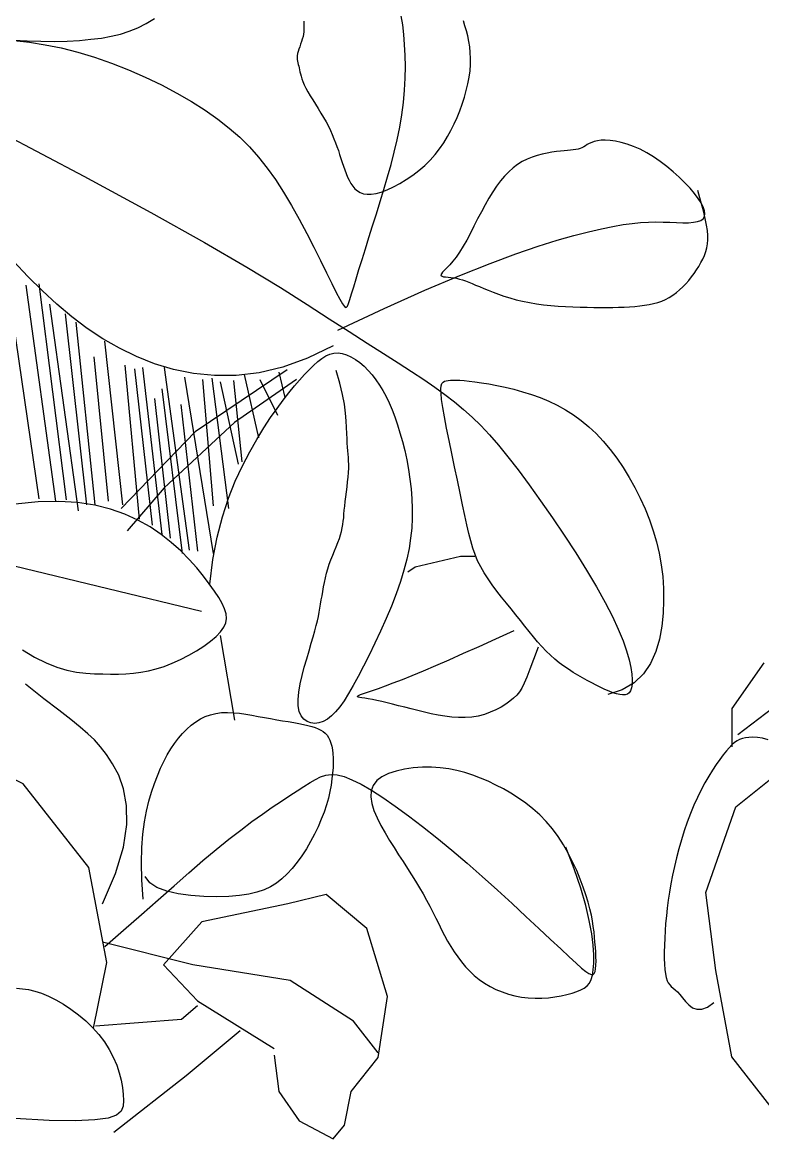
# Model space of a CAD drawing. Header units: metres. Extents: x 10 to 239, y 2 to 253.
# Drawn here: x 91.363 to 93.865, y 20.312 to 24.109 of the extents above; entities that cross this region are included whole.
import ezdxf

# ---------------------------------------------------------------- set-up
doc = ezdxf.new("R2010")
doc.units = ezdxf.units.M
doc.header["$MEASUREMENT"] = 0
doc.layers.add('1', color=7, linetype='Continuous')
doc.layers.add('cot200', color=9, linetype='Continuous')
doc.layers.add('bloques ARBOLES', color=7, linetype='Continuous', true_color=0xb8d897)

# ---------------------------------------------------------------- blocks, each defined once
blk = doc.blocks.new('A$C6F4E7DED')
for p, q in [((1850.4, 1850.4), (1896, 1784.9)), ((1827.5, 1793.4), (1887.4, 1747.8)), ((1896, 1784.9), (1896, 1730.7)), ((1843.9, 1740.6), (1852.2, 1742.7)), ((1852.2, 1742.7), (1859.5, 1743.8)), ((1859.5, 1743.8), (1865.9, 1744.2)), ((1865.9, 1744.2), (1871.5, 1744)), ((1871.5, 1744), (1876.4, 1743.5)), ((1876.4, 1743.5), (1880.8, 1742.5)), ((1880.8, 1742.5), (1884.8, 1741.1)), ((1884.8, 1741.1), (1888.5, 1739.1)), ((1888.5, 1739.1), (1892.1, 1736.5)), ((1892.1, 1736.5), (1895.7, 1733.3)), ((1895.7, 1733.3), (1899.5, 1729.3)), ((1899.5, 1729.3), (1903.6, 1724.6)), ((1903.6, 1724.6), (1908.1, 1719)), ((1908.1, 1719), (1912.9, 1712.6)), ((1912.9, 1712.6), (1918.1, 1705.4)), ((1890.3, 1645.2), (1819, 1702.2)), ((1918.1, 1705.4), (1923.4, 1697.4)), ((1923.4, 1697.4), (1928.8, 1688.7)), ((1928.8, 1688.7), (1934.3, 1679.3)), ((1934.3, 1679.3), (1939.7, 1669.3)), ((1939.7, 1669.3), (1945, 1658.5)), ((1945, 1658.5), (1950, 1647.2)), ((1950, 1647.2), (1954.8, 1635.4)), ((1933.1, 1522.7), (1890.3, 1645.2)), ((1954.8, 1635.4), (1959.4, 1623.1)), ((272.8, 1609), (274.1, 1617)), ((1959.4, 1623.1), (1963.7, 1610.6)), ((215.9, 1603.6), (217.2, 1608)), ((217.2, 1608), (218.5, 1612.4)), ((271.8, 1600.4), (272.8, 1609)), ((361.1, 1610.4), (361, 1608.6)), ((361, 1608.6), (361, 1606.7)), ((361, 1606.7), (361, 1604.7)), ((361.1, 1612.2), (361.1, 1610.4)), ((502, 1610.1), (494.6, 1614.6)), ((509.5, 1606.4), (502, 1610.1)), ((517.2, 1603.3), (509.5, 1606.4)), ((1963.7, 1610.6), (1967.7, 1597.9)), ((213.7, 1594.2), (214.7, 1599)), ((214.7, 1599), (215.9, 1603.6)), ((271.1, 1591.3), (271.8, 1600.4)), ((361, 1604.7), (361.1, 1602.7)), ((361.1, 1602.7), (361.3, 1600.6)), ((361.3, 1600.6), (361.8, 1598.5)), ((361.8, 1598.5), (362.5, 1596.2)), ((362.5, 1596.2), (363.2, 1594)), ((525.1, 1600.7), (517.2, 1603.3)), ((533.3, 1598.7), (525.1, 1600.7)), ((542.1, 1597.1), (533.3, 1598.7)), ((551.5, 1596), (542.1, 1597.1)), ((561.6, 1595.1), (551.5, 1596)), ((1967.7, 1597.9), (1971.4, 1585.1)), ((212.4, 1584.2), (212.9, 1589.3)), ((212.9, 1589.3), (213.7, 1594.2)), ((270.6, 1581.6), (271.1, 1591.3)), ((363.2, 1594), (364, 1591.7)), ((364, 1591.7), (364.8, 1589.4)), ((364.8, 1589.4), (365.6, 1587.3)), ((365.6, 1587.3), (366.2, 1585.2)), ((572.5, 1594.5), (561.6, 1595.1)), ((577.9, 1588.3), (563.1, 1584.6)), ((584.1, 1594.2), (572.5, 1594.5)), ((592.4, 1591.2), (577.9, 1588.3)), ((596.1, 1594.3), (584.1, 1594.2)), ((606.4, 1593.4), (592.4, 1591.2)), ((608.5, 1594.6), (596.1, 1594.3)), ((619.9, 1594.9), (606.4, 1593.4)), ((620.9, 1595.3), (608.5, 1594.6)), ((212.1, 1578.9), (212.4, 1584.2)), ((212.2, 1573.5), (212.1, 1578.9)), ((270.4, 1571.6), (270.6, 1581.6)), ((366.2, 1585.2), (366.7, 1583.2)), ((366.8, 1576.6), (366.5, 1575.1)), ((366.7, 1583.2), (367, 1581.4)), ((367, 1578.1), (366.8, 1576.6)), ((367, 1581.4), (367.1, 1579.7)), ((367.1, 1579.7), (367, 1578.1)), ((548.1, 1580), (532.9, 1574.7)), ((563.1, 1584.6), (548.1, 1580)), ((1971.4, 1585.1), (1974.7, 1572.3)), ((212.6, 1567.9), (212.2, 1573.5)), ((213.4, 1562.1), (212.6, 1567.9)), ((270.6, 1561.2), (270.4, 1571.6)), ((364.6, 1567), (364.2, 1565.1)), ((365, 1568.8), (364.6, 1567)), ((365.4, 1570.5), (365, 1568.8)), ((365.7, 1572.1), (365.4, 1570.5)), ((366.1, 1573.6), (365.7, 1572.1)), ((366.5, 1575.1), (366.1, 1573.6)), ((517.8, 1568.8), (502.9, 1562.3)), ((532.9, 1574.7), (517.8, 1568.8)), ((1974.7, 1572.3), (1977.8, 1559.8)), ((214.5, 1556.2), (213.4, 1562.1)), ((216, 1550.3), (214.5, 1556.2)), ((271.2, 1550.5), (270.6, 1561.2)), ((362, 1558.2), (360.8, 1555.4)), ((362.9, 1560.7), (362, 1558.2)), ((363.6, 1563), (362.9, 1560.7)), ((364.2, 1565.1), (363.6, 1563)), ((502.9, 1562.3), (488.4, 1555.3)), ((1977.8, 1559.8), (1980.4, 1547.4)), ((217.7, 1544.3), (216, 1550.3)), ((272.1, 1539.6), (271.2, 1550.5)), ((355.5, 1545.6), (353.2, 1541.9)), ((357.5, 1549.1), (355.5, 1545.6)), ((359.3, 1552.4), (357.5, 1549.1)), ((360.8, 1555.4), (359.3, 1552.4)), ((474.5, 1548), (461.4, 1540.4)), ((488.4, 1555.3), (474.5, 1548)), ((1980.4, 1547.4), (1982.8, 1535.3)), ((219.6, 1538.2), (217.7, 1544.3)), ((221.8, 1532.2), (219.6, 1538.2)), ((273.5, 1528.6), (272.1, 1539.6)), ((350.8, 1538.1), (348.3, 1534.2)), ((353.2, 1541.9), (350.8, 1538.1)), ((461.4, 1540.4), (449.2, 1532.7)), ((224.2, 1526.3), (221.8, 1532.2)), ((226.9, 1520.4), (224.2, 1526.3)), ((275.4, 1517.6), (273.5, 1528.6)), ((343.5, 1526.2), (341.2, 1522.3)), ((345.8, 1530.2), (343.5, 1526.2)), ((348.3, 1534.2), (345.8, 1530.2)), ((449.2, 1532.7), (438, 1524.8)), ((1982.8, 1535.3), (1984.8, 1523.5)), ((229.7, 1514.7), (226.9, 1520.4)), ((277.6, 1506.4), (275.4, 1517.6)), ((339.2, 1518.4), (337.4, 1514.7)), ((341.2, 1522.3), (339.2, 1518.4)), ((427.8, 1516.8), (418.4, 1508.6)), ((438, 1524.8), (427.8, 1516.8)), ((1918.8, 1411.6), (1933.1, 1522.7)), ((1984.8, 1523.5), (1986.5, 1512)), ((82.7, 1505), (87.4, 1505.7)), ((87.4, 1505.7), (91.7, 1506)), ((91.7, 1506), (95.5, 1505.9)), ((95.5, 1505.9), (98.8, 1505.5)), ((98.8, 1505.5), (101.6, 1504.8)), ((232.8, 1509.1), (229.7, 1514.7)), ((236.1, 1503.6), (232.8, 1509.1)), ((280.3, 1495.3), (277.6, 1506.4)), ((334.2, 1507.3), (332.8, 1503.7)), ((335.7, 1511), (334.2, 1507.3)), ((337.4, 1514.7), (335.7, 1511)), ((418.4, 1508.6), (409.8, 1499.9)), ((632.3, 1513), (557.9, 1473.9)), ((1986.5, 1512), (1988, 1500.6)), ((54.6, 1494.8), (60.6, 1497.9)), ((60.6, 1497.9), (66.5, 1500.4)), ((66.5, 1500.4), (72.2, 1502.5)), ((72.2, 1502.5), (77.6, 1504)), ((77.6, 1504), (82.7, 1505)), ((101.6, 1504.8), (103.9, 1504)), ((103.9, 1504), (106, 1503)), ((106, 1503), (107.8, 1502)), ((107.8, 1502), (109.4, 1501)), ((109.4, 1501), (111, 1500)), ((111, 1500), (112.6, 1499.2)), ((112.6, 1499.2), (114.3, 1498.5)), ((114.3, 1498.5), (116.1, 1498)), ((116.1, 1498), (118.1, 1497.6)), ((118.1, 1497.6), (120.3, 1497.3)), ((120.3, 1497.3), (122.7, 1497)), ((122.7, 1497), (125.4, 1496.8)), ((125.4, 1496.8), (128.4, 1496.5)), ((128.4, 1496.5), (131.7, 1496.2)), ((131.7, 1496.2), (135.4, 1495.7)), ((135.4, 1495.7), (139.4, 1495.2)), ((239.8, 1498.3), (236.1, 1503.6)), ((243.9, 1493.1), (239.8, 1498.3)), ((330.3, 1496.7), (329.2, 1493.1)), ((331.5, 1500.2), (330.3, 1496.7)), ((332.8, 1503.7), (331.5, 1500.2)), ((409.8, 1499.9), (401.7, 1490.8)), ((1988, 1500.6), (1989.3, 1489.6)), ((36.7, 1482.5), (42.6, 1487)), ((42.6, 1487), (48.6, 1491.1)), ((48.6, 1491.1), (54.6, 1494.8)), ((139.4, 1495.2), (143.7, 1494.4)), ((143.7, 1494.4), (148.1, 1493.5)), ((148.1, 1493.5), (152.6, 1492.3)), ((152.6, 1492.3), (157.1, 1490.8)), ((157.1, 1490.8), (161.6, 1489)), ((161.6, 1489), (165.9, 1486.8)), ((165.9, 1486.8), (170.1, 1484.2)), ((248.3, 1488.2), (243.9, 1493.1)), ((253.1, 1483.4), (248.3, 1488.2)), ((283.2, 1484.2), (280.3, 1495.3)), ((326.9, 1486.1), (325.8, 1482.7)), ((328, 1489.6), (326.9, 1486.1)), ((329.2, 1493.1), (328, 1489.6)), ((401.7, 1490.8), (394, 1481.1)), ((1989.3, 1489.6), (1990.3, 1478.7)), ((25.6, 1472.8), (31, 1477.7)), ((31, 1477.7), (36.7, 1482.5)), ((170.1, 1484.2), (174.1, 1481.2)), ((174.1, 1481.2), (178, 1477.8)), ((178, 1477.8), (181.7, 1473.9)), ((258.3, 1478.9), (253.1, 1483.4)), ((263.8, 1474.7), (258.3, 1478.9)), ((286.3, 1473.1), (283.2, 1484.2)), ((323.4, 1476.1), (322.1, 1473)), ((324.6, 1479.4), (323.4, 1476.1)), ((325.8, 1482.7), (324.6, 1479.4)), ((394, 1481.1), (386.6, 1470.8)), ((1990.3, 1478.7), (1991.1, 1468.1)), ((16, 1463), (20.6, 1467.8)), ((20.6, 1467.8), (25.6, 1472.8)), ((181.7, 1473.9), (185.3, 1469.7)), ((185.3, 1469.7), (188.9, 1465)), ((269.6, 1470.7), (263.8, 1474.7)), ((275.4, 1467.2), (269.6, 1470.7)), ((281.1, 1464.2), (275.4, 1467.2)), ((289.5, 1462), (286.3, 1473.1)), ((319.1, 1467.4), (317.4, 1464.8)), ((320.7, 1470.1), (319.1, 1467.4)), ((322.1, 1473), (320.7, 1470.1)), ((386.6, 1470.8), (379.4, 1459.6)), ((557.9, 1473.9), (497.8, 1441.4)), ((1991.1, 1468.1), (1991.7, 1457.7)), ((6.3, 1451.3), (9.1, 1461)), ((8.8, 1453.9), (12.1, 1458.3)), ((12.1, 1458.3), (16, 1463)), ((188.9, 1465), (192.3, 1459.8)), ((192.3, 1459.8), (195.8, 1454.3)), ((286.6, 1461.6), (281.1, 1464.2)), ((291.9, 1459.6), (286.6, 1461.6)), ((292.9, 1451.1), (289.5, 1462)), ((296.6, 1458.3), (291.9, 1459.6)), ((300.9, 1457.6), (296.6, 1458.3)), ((304.6, 1457.6), (300.9, 1457.6)), ((307.9, 1458.1), (304.6, 1457.6)), ((310.8, 1459.2), (307.9, 1458.1)), ((313.3, 1460.7), (310.8, 1459.2)), ((315.5, 1462.6), (313.3, 1460.7)), ((317.4, 1464.8), (315.5, 1462.6)), ((379.4, 1459.6), (372.3, 1447.7)), ((1991.7, 1457.7), (1992.1, 1447.7)), ((3.1, 1443), (4.2, 1446.3)), ((4.1, 1443), (6.3, 1451.3)), ((4.2, 1446.3), (6.1, 1449.9)), ((6.1, 1449.9), (8.8, 1453.9)), ((195.8, 1454.3), (199.1, 1448.3)), ((199.1, 1448.3), (202.5, 1442)), ((296.3, 1440.2), (292.9, 1451.1)), ((372.3, 1447.7), (365.3, 1435.3)), ((1992.1, 1447.7), (1992.3, 1438.1)), ((1.2, 1430.2), (2.4, 1436.1)), ((2.4, 1436.1), (4.1, 1443)), ((2.7, 1440.1), (3.1, 1443)), ((3.1, 1437.7), (2.7, 1440.1)), ((4.3, 1435.7), (3.1, 1437.7)), ((6.4, 1434.2), (4.3, 1435.7)), ((202.5, 1442), (205.8, 1435.6)), ((205.8, 1435.6), (209.1, 1429.2)), ((299.7, 1429.5), (296.3, 1440.2)), ((365.3, 1435.3), (358.6, 1422.7)), ((497.8, 1441.4), (449.8, 1414.5)), ((1992.3, 1438.1), (1992.3, 1429.1)), ((0, 1420.9), (0.4, 1425.2)), ((0.4, 1425.2), (1.2, 1430.2)), ((9.3, 1433.2), (6.4, 1434.2)), ((13, 1432.6), (9.3, 1433.2)), ((17.5, 1432.3), (13, 1432.6)), ((22.5, 1432.3), (17.5, 1432.3)), ((28, 1432.4), (22.5, 1432.3)), ((33.9, 1432.6), (28, 1432.4)), ((40.1, 1432.8), (33.9, 1432.6)), ((46.6, 1432.9), (40.1, 1432.8)), ((53.2, 1432.8), (46.6, 1432.9)), ((60.2, 1432.4), (53.2, 1432.8)), ((67.7, 1431.7), (60.2, 1432.4)), ((75.9, 1430.6), (67.7, 1431.7)), ((85, 1429), (75.9, 1430.6)), ((95.2, 1426.9), (85, 1429)), ((106.8, 1424.2), (95.2, 1426.9)), ((209.1, 1429.2), (212.3, 1422.9)), ((303, 1419), (299.7, 1429.5)), ((1992.3, 1429.1), (1992.1, 1420.9)), ((0, 1417), (0, 1420.9)), ((0.3, 1413.4), (0, 1417)), ((119.8, 1420.8), (106.8, 1424.2)), ((134.7, 1416.6), (119.8, 1420.8)), ((151.7, 1411.3), (134.7, 1416.6)), ((212.3, 1422.9), (215.6, 1416.8)), ((215.6, 1416.8), (218.7, 1411.2)), ((306.1, 1409), (303, 1419)), ((358.6, 1422.7), (352.2, 1410.3)), ((1992.1, 1420.9), (1991.5, 1413.4)), ((1, 1409.9), (0.3, 1413.4)), ((1.9, 1406.5), (1, 1409.9)), ((3.2, 1403.1), (1.9, 1406.5)), ((171.6, 1404.5), (151.7, 1411.3)), ((218.7, 1411.2), (221.9, 1406.1)), ((221.9, 1406.1), (225, 1401.6)), ((309.1, 1399.4), (306.1, 1409)), ((352.2, 1410.3), (346.2, 1398.4)), ((449.8, 1414.5), (412, 1392.5)), ((1896, 1289), (1918.8, 1411.6)), ((1990.7, 1407), (1989.6, 1401.6)), ((1991.5, 1413.4), (1990.7, 1407)), ((4.6, 1399.8), (3.2, 1403.1)), ((6.3, 1396.6), (4.6, 1399.8)), ((8.2, 1393.3), (6.3, 1396.6)), ((194.7, 1395.9), (171.6, 1404.5)), ((221.7, 1385.2), (194.7, 1395.9)), ((225, 1401.6), (228, 1397.8)), ((228, 1397.8), (230.8, 1394.6)), ((311.9, 1390.5), (309.1, 1399.4)), ((346.2, 1398.4), (340.8, 1387.5)), ((628.9, 1398.9), (597.9, 1185.8)), ((607.7, 1384.3), (620.5, 1397.8)), ((1988.2, 1397.3), (1986.5, 1394)), ((1989.6, 1401.6), (1988.2, 1397.3)), ((10.2, 1390.1), (8.2, 1393.3)), ((12.4, 1387), (10.2, 1390.1)), ((14.7, 1383.9), (12.4, 1387)), ((253, 1371.9), (221.7, 1385.2)), ((230.8, 1394.6), (233.3, 1392)), ((233.3, 1392), (235.4, 1389.8)), ((235.4, 1389.8), (237.1, 1388)), ((237.1, 1388), (238.2, 1386.7)), ((238.2, 1386.7), (238.7, 1385.6)), ((238.7, 1385.6), (238.4, 1384.9)), ((314.4, 1382.3), (311.9, 1390.5)), ((340.8, 1387.5), (336.1, 1377.9)), ((412, 1392.5), (382.1, 1374.4)), ((1979.6, 1386.7), (1976.6, 1384.2)), ((1982.2, 1388.9), (1979.6, 1386.7)), ((1984.5, 1391.3), (1982.2, 1388.9)), ((1986.5, 1394), (1984.5, 1391.3)), ((17.2, 1380.8), (14.7, 1383.9)), ((19.8, 1377.8), (17.2, 1380.8)), ((22.5, 1375), (19.8, 1377.8)), ((25.3, 1372.3), (22.5, 1375)), ((204.2, 1375.2), (200.4, 1373.6)), ((207.6, 1376.6), (204.2, 1375.2)), ((210.8, 1378), (207.6, 1376.6)), ((213.8, 1379.2), (210.8, 1378)), ((216.6, 1380.3), (213.8, 1379.2)), ((219.3, 1381.3), (216.6, 1380.3)), ((222, 1382), (219.3, 1381.3)), ((224.6, 1382.6), (222, 1382)), ((227.2, 1383), (224.6, 1382.6)), ((229.8, 1383.3), (227.2, 1383)), ((232.2, 1383.5), (229.8, 1383.3)), ((234.4, 1383.8), (232.2, 1383.5)), ((236.2, 1384), (234.4, 1383.8)), ((237.6, 1384.4), (236.2, 1384)), ((238.4, 1384.9), (237.6, 1384.4)), ((316.6, 1375.1), (314.4, 1382.3)), ((318.4, 1368.9), (316.6, 1375.1)), ((336.1, 1377.9), (332.2, 1369.9)), ((597.9, 1377.6), (573.4, 1184.7)), ((609.7, 1376.5), (583, 1183.6)), ((594.8, 1371.5), (607.7, 1384.3)), ((1969.9, 1377.4), (1966.1, 1372.7)), ((1973.4, 1381.2), (1969.9, 1377.4)), ((1976.6, 1384.2), (1973.4, 1381.2)), ((28.2, 1369.8), (25.3, 1372.3)), ((31.3, 1367.6), (28.2, 1369.8)), ((34.5, 1365.5), (31.3, 1367.6)), ((37.9, 1363.8), (34.5, 1365.5)), ((177, 1365.1), (171.4, 1363.5)), ((182.3, 1366.7), (177, 1365.1)), ((187.3, 1368.4), (182.3, 1366.7)), ((192, 1370.2), (187.3, 1368.4)), ((196.4, 1371.9), (192, 1370.2)), ((200.4, 1373.6), (196.4, 1371.9)), ((289.2, 1355.8), (253, 1371.9)), ((319.9, 1363.8), (318.4, 1368.9)), ((332.2, 1369.9), (329.1, 1363.9)), ((382.1, 1374.4), (358.3, 1359.3)), ((581.8, 1359.4), (594.8, 1371.5)), ((1930.7, 1359.4), (1921.7, 1366)), ((1961.9, 1367.6), (1957.1, 1362.7)), ((1966.1, 1372.7), (1961.9, 1367.6)), ((41.3, 1362.3), (37.9, 1363.8)), ((44.9, 1361.1), (41.3, 1362.3)), ((48.7, 1360), (44.9, 1361.1)), ((52.6, 1359.2), (48.7, 1360)), ((56.7, 1358.5), (52.6, 1359.2)), ((60.9, 1357.9), (56.7, 1358.5)), ((65.4, 1357.5), (60.9, 1357.9)), ((70, 1357.2), (65.4, 1357.5)), ((74.8, 1356.9), (70, 1357.2)), ((79.8, 1356.8), (74.8, 1356.9)), ((85, 1356.7), (79.8, 1356.8)), ((90.4, 1356.6), (85, 1356.7)), ((96.1, 1356.7), (90.4, 1356.6)), ((101.9, 1356.7), (96.1, 1356.7)), ((107.9, 1356.8), (101.9, 1356.7)), ((114.2, 1357), (107.9, 1356.8)), ((120.6, 1357.2), (114.2, 1357)), ((127.2, 1357.5), (120.6, 1357.2)), ((133.7, 1357.8), (127.2, 1357.5)), ((140.3, 1358.3), (133.7, 1357.8)), ((146.9, 1359), (140.3, 1358.3)), ((153.3, 1359.8), (146.9, 1359)), ((159.6, 1360.9), (153.3, 1359.8)), ((165.6, 1362.1), (159.6, 1360.9)), ((171.4, 1363.5), (165.6, 1362.1)), ((330.8, 1336.4), (289.2, 1355.8)), ((321.1, 1360.1), (319.9, 1363.8)), ((322.2, 1357.6), (321.1, 1360.1)), ((323.4, 1356.7), (322.2, 1357.6)), ((324.9, 1357.4), (323.4, 1356.7)), ((326.7, 1359.7), (324.9, 1357.4)), ((329.1, 1363.9), (326.7, 1359.7)), ((358.3, 1359.3), (338.4, 1346.5)), ((588.3, 1359.5), (562.8, 1175.1)), ((568.5, 1348.2), (581.8, 1359.4)), ((1938.7, 1356.5), (1930.7, 1359.4)), ((1945.6, 1356.6), (1938.7, 1356.5)), ((1951.8, 1358.8), (1945.6, 1356.6)), ((1957.1, 1362.7), (1951.8, 1358.8)), ((338.4, 1346.5), (320.6, 1335)), ((554.8, 1337.9), (568.5, 1348.2)), ((574.5, 1350.9), (555.3, 1180.4)), ((320.6, 1335), (304.5, 1324.8)), ((540.7, 1328.5), (554.8, 1337.9)), ((564.9, 1343.5), (547.8, 1180.4)), ((539.3, 1326.4), (523.3, 1180.4)), ((526, 1320.1), (540.7, 1328.5)), ((290, 1315.5), (276.8, 1307.1)), ((304.5, 1324.8), (290, 1315.5)), ((326.8, 1315.5), (323, 1314.4)), ((330.6, 1316), (326.8, 1315.5)), ((334.3, 1315.8), (330.6, 1316)), ((337.9, 1314.9), (334.3, 1315.8)), ((334.9, 1322.3), (357.8, 1311.2)), ((341.5, 1313.3), (337.9, 1314.9)), ((510.7, 1312.7), (526, 1320.1)), ((276.8, 1307.1), (264.9, 1299.4)), ((311.2, 1307.4), (307.3, 1304.1)), ((315.1, 1310.2), (311.2, 1307.4)), ((319, 1312.6), (315.1, 1310.2)), ((323, 1314.4), (319, 1312.6)), ((345, 1311.1), (341.5, 1313.3)), ((348.7, 1308.3), (345, 1311.1)), ((352.4, 1304.9), (348.7, 1308.3)), ((356.4, 1301), (352.4, 1304.9)), ((357.8, 1311.2), (379.9, 1303.3)), ((477.6, 1301.3), (494.6, 1306.4)), ((494.6, 1306.4), (510.7, 1312.7)), ((521.2, 1305.1), (508.4, 1167.7)), ((548.9, 1312.6), (536.1, 1183.6)), ((264.9, 1299.4), (254, 1292.2)), ((300.1, 1296.3), (296.7, 1292)), ((303.6, 1300.3), (300.1, 1296.3)), ((307.3, 1304.1), (303.6, 1300.3)), ((328.9, 1289.1), (332.1, 1300.4)), ((360.5, 1296.7), (356.4, 1301)), ((364.9, 1291.8), (360.5, 1296.7)), ((376.1, 1300.9), (458.2, 1245.4)), ((383.6, 1298.7), (378.2, 1276.3)), ((379.9, 1303.3), (401.2, 1298.3)), ((401.2, 1298.3), (421.6, 1295.9)), ((414.5, 1296.6), (401.7, 1240.1)), ((421.6, 1295.9), (441.1, 1295.8)), ((441.1, 1295.8), (459.8, 1297.7)), ((459.8, 1297.7), (477.6, 1301.3)), ((486, 1303), (463.6, 1139.9)), ((505.2, 1303), (488.1, 1153.8)), ((512.6, 1301.9), (496.6, 1162.3)), ((181.3, 1285.4), (173.5, 1283.6)), ((188.7, 1287), (181.3, 1285.4)), ((195.7, 1288.3), (188.7, 1287)), ((202.3, 1289.3), (195.7, 1288.3)), ((208.2, 1290.2), (202.3, 1289.3)), ((213.3, 1290.9), (208.2, 1290.2)), ((217.8, 1291.3), (213.3, 1290.9)), ((221.7, 1291.7), (217.8, 1291.3)), ((225, 1291.8), (221.7, 1291.7)), ((227.8, 1291.8), (225, 1291.8)), ((230.2, 1291.7), (227.8, 1291.8)), ((232.2, 1291.5), (230.2, 1291.7)), ((234, 1291.2), (232.2, 1291.5)), ((235.5, 1290.7), (234, 1291.2)), ((244.1, 1285.4), (235, 1278.8)), ((236.7, 1290), (235.5, 1290.7)), ((237.7, 1288.7), (236.7, 1290)), ((238.4, 1286.7), (237.7, 1288.7)), ((238.7, 1283.8), (238.4, 1286.7)), ((254, 1292.2), (244.1, 1285.4)), ((293.5, 1287.3), (290.5, 1282.3)), ((296.7, 1292), (293.5, 1287.3)), ((326.6, 1279), (328.9, 1289.1)), ((369.6, 1286.5), (364.9, 1291.8)), ((367.6, 1292.3), (423, 1254)), ((374.5, 1280.5), (369.6, 1286.5)), ((400.6, 1292.3), (384.6, 1260.4)), ((424.1, 1291.3), (416.6, 1218.8)), ((435.8, 1290.2), (419.8, 1216.7)), ((443.3, 1293.4), (428.4, 1177.2)), ((467.8, 1294.5), (442.2, 1136.8)), ((451.8, 1292.3), (442.2, 1179.4)), ((1816.1, 1186.4), (1896, 1289)), ((149.8, 1276.1), (142.1, 1272.9)), ((157.7, 1279), (149.8, 1276.1)), ((165.6, 1281.4), (157.7, 1279)), ((173.5, 1283.6), (165.6, 1281.4)), ((235, 1278.8), (226.5, 1272.3)), ((238, 1274.4), (238.5, 1279.8)), ((238.5, 1279.8), (238.7, 1283.8)), ((287.6, 1277), (284.9, 1271.4)), ((290.5, 1282.3), (287.6, 1277)), ((324.9, 1270.1), (326.6, 1279)), ((379.7, 1273.8), (374.5, 1280.5)), ((488.1, 1283.8), (470, 1136.8)), ((494.5, 1275.3), (480.6, 1150.6)), ((127.3, 1265.2), (120.2, 1260.7)), ((134.6, 1269.3), (127.3, 1265.2)), ((142.1, 1272.9), (134.6, 1269.3)), ((218.4, 1265.6), (210.6, 1258.6)), ((226.5, 1272.3), (218.4, 1265.6)), ((235.5, 1258.8), (237, 1267.4)), ((237, 1267.4), (238, 1274.4)), ((282.3, 1265.3), (279.9, 1258.8)), ((284.9, 1271.4), (282.3, 1265.3)), ((323.9, 1262.2), (324.9, 1270.1)), ((385.1, 1266.4), (379.7, 1273.8)), ((390.9, 1258.2), (385.1, 1266.4)), ((471, 1270), (456.1, 1138.9)), ((113.2, 1255.7), (106.5, 1250.1)), ((120.2, 1260.7), (113.2, 1255.7)), ((210.6, 1258.6), (202.9, 1251.1)), ((233.6, 1248.8), (235.5, 1258.8)), ((279.9, 1258.8), (277.5, 1251.9)), ((322.9, 1249.3), (323.2, 1255.3)), ((323.2, 1255.3), (323.9, 1262.2)), ((396.8, 1249), (390.9, 1258.2)), ((106.5, 1250.1), (99.9, 1244)), ((202.9, 1251.1), (195.2, 1242.8)), ((231.4, 1237.8), (233.6, 1248.8)), ((275.2, 1244.6), (273, 1236.8)), ((277.5, 1251.9), (275.2, 1244.6)), ((322.7, 1244), (322.9, 1249.3)), ((403.1, 1238.8), (396.8, 1249)), ((423, 1254), (486, 1195.4)), ((458.2, 1245.4), (524.4, 1177.2)), ((93.5, 1237.3), (87.3, 1229.9)), ((99.9, 1244), (93.5, 1237.3)), ((195.2, 1242.8), (187.1, 1233.5)), ((229, 1226.1), (231.4, 1237.8)), ((273, 1236.8), (271, 1228.8)), ((322.1, 1231.8), (322.3, 1235.4)), ((322.3, 1235.4), (322.5, 1239.4)), ((322.5, 1239.4), (322.7, 1244)), ((409.5, 1227.6), (403.1, 1238.8)), ((87.3, 1229.9), (81.4, 1222.1)), ((187.1, 1233.5), (178.7, 1223.2)), ((226.5, 1214.2), (229, 1226.1)), ((271, 1228.8), (269.2, 1220.5)), ((321.2, 1222.5), (321.5, 1225.5)), ((321.5, 1225.5), (321.8, 1228.5)), ((321.8, 1228.5), (322.1, 1231.8)), ((416.1, 1215.2), (409.5, 1227.6)), ((81.4, 1222.1), (75.7, 1213.7)), ((178.7, 1223.2), (169.6, 1211.5)), ((269.2, 1220.5), (267.6, 1212)), ((321, 1216.4), (321.1, 1219.6)), ((321, 1213), (321, 1216.4)), ((321.1, 1219.6), (321.2, 1222.5)), ((422.4, 1201.5), (416.1, 1215.2)), ((70.3, 1204.9), (65.2, 1195.7)), ((75.7, 1213.7), (70.3, 1204.9)), ((169.6, 1211.5), (159.8, 1198.3)), ((223.9, 1202.3), (226.5, 1214.2)), ((267.6, 1212), (266.3, 1203.3)), ((321.2, 1209.2), (321, 1213)), ((321.6, 1205.1), (321.2, 1209.2)), ((322, 1200.8), (321.6, 1205.1)), ((65.2, 1195.7), (60.5, 1186.3)), ((159.8, 1198.3), (149.5, 1184)), ((221.5, 1190.9), (223.9, 1202.3)), ((265.2, 1194.6), (264.5, 1185.8)), ((266.3, 1203.3), (265.2, 1194.6)), ((322.5, 1196.4), (322, 1200.8)), ((323.1, 1191.9), (322.5, 1196.4)), ((428.5, 1186.3), (422.4, 1201.5)), ((486, 1195.4), (519, 1157)), ((60.5, 1186.3), (56.2, 1176.7)), ((219.2, 1180.3), (221.5, 1190.9)), ((264.5, 1185.8), (264.2, 1177.1)), ((323.6, 1187.5), (323.1, 1191.9)), ((324.1, 1183.3), (323.6, 1187.5)), ((433.9, 1169.7), (428.5, 1186.3)), ((56.2, 1176.7), (52.3, 1166.9)), ((149.5, 1184), (139, 1168.9)), ((217.2, 1170.9), (219.2, 1180.3)), ((264.2, 1177.1), (264.2, 1168.4)), ((324.6, 1179.3), (324.1, 1183.3)), ((325, 1175.6), (324.6, 1179.3)), ((325.3, 1172.1), (325, 1175.6)), ((521.1, 1172.1), (533.9, 1176.6)), ((533.9, 1176.6), (547.9, 1180.1)), ((547.9, 1180.1), (563.3, 1182.4)), ((563.3, 1182.4), (580.2, 1183.4)), ((580.2, 1183.4), (598.7, 1183)), ((598.7, 1183), (619, 1181)), ((52.3, 1166.9), (48.9, 1157.1)), ((139, 1168.9), (128.5, 1153.3)), ((215.4, 1162.4), (217.2, 1170.9)), ((264.2, 1168.4), (264.7, 1159.6)), ((325.5, 1168.9), (325.3, 1172.1)), ((325.9, 1165.8), (325.5, 1168.9)), ((326.3, 1162.8), (325.9, 1165.8)), ((438.7, 1151.5), (433.9, 1169.7)), ((498.6, 1160.6), (509.4, 1166.7)), ((509.4, 1166.7), (521.1, 1172.1)), ((48.9, 1157.1), (46, 1147.2)), ((211.9, 1148.1), (213.7, 1154.9)), ((213.7, 1154.9), (215.4, 1162.4)), ((264.7, 1159.6), (265.7, 1150.6)), ((326.8, 1159.8), (326.3, 1162.8)), ((327.4, 1156.7), (326.8, 1159.8)), ((328.3, 1153.5), (327.4, 1156.7)), ((488.7, 1153.9), (498.6, 1160.6)), ((46, 1147.2), (43.6, 1137.1)), ((128.5, 1153.3), (118.2, 1137.5)), ((210.1, 1141.8), (211.9, 1148.1)), ((265.7, 1150.6), (267.1, 1141.4)), ((329.4, 1150.2), (328.3, 1153.5)), ((330.8, 1146.6), (329.4, 1150.2)), ((332.2, 1143), (330.8, 1146.6)), ((442.5, 1131.5), (438.7, 1151.5)), ((471.2, 1139.2), (479.6, 1146.7)), ((479.6, 1146.7), (488.7, 1153.9)), ((43.6, 1137.1), (41.7, 1126.9)), ((118.2, 1137.5), (108.5, 1122.1)), ((205.8, 1130.5), (208.1, 1136)), ((208.1, 1136), (210.1, 1141.8)), ((208.3, 1134.2), (221.1, 1134.2)), ((221.1, 1134.2), (261.7, 1124.6)), ((267.1, 1141.4), (269.1, 1131.9)), ((333.7, 1139.2), (332.2, 1143)), ((335.3, 1135.3), (333.7, 1139.2)), ((336.9, 1131.4), (335.3, 1135.3)), ((463.7, 1131.6), (471.2, 1139.2)), ((41.7, 1126.9), (40.4, 1116.5)), ((200, 1119.7), (203.1, 1125.1)), ((203.1, 1125.1), (205.8, 1130.5)), ((261.7, 1124.6), (268.1, 1120.3)), ((269.1, 1131.9), (271.7, 1122.1)), ((338.4, 1127.4), (336.9, 1131.4)), ((339.7, 1123.3), (338.4, 1127.4)), ((445.1, 1109.6), (442.5, 1131.5)), ((452.6, 1085.1), (620, 1125.6)), ((456.9, 1124), (463.7, 1131.6)), ((40.4, 1116.5), (39.7, 1105.8)), ((108.5, 1122.1), (99.6, 1107.2)), ((192.7, 1108.8), (196.5, 1114.2)), ((196.5, 1114.2), (200, 1119.7)), ((271.7, 1122.1), (274.8, 1111.8)), ((340.9, 1119.3), (339.7, 1123.3)), ((341.9, 1115.2), (340.9, 1119.3)), ((342.8, 1111.1), (341.9, 1115.2)), ((445.6, 1109.7), (450.9, 1116.7)), ((450.9, 1116.7), (456.9, 1124)), ((39.7, 1105.8), (39.6, 1094.8)), ((99.6, 1107.2), (91.8, 1093.3)), ((188.6, 1103.4), (192.7, 1108.8)), ((274.8, 1111.8), (278.6, 1101)), ((343.6, 1107.1), (342.8, 1111.1)), ((344.3, 1103.1), (343.6, 1107.1)), ((441, 1103.3), (445.6, 1109.7)), ((39.6, 1094.8), (40.1, 1083.6)), ((180.1, 1092.7), (184.4, 1098)), ((184.4, 1098), (188.6, 1103.4)), ((278.6, 1101), (282.9, 1090)), ((344.9, 1099.2), (344.3, 1103.1)), ((345.5, 1095.4), (344.9, 1099.2)), ((346.1, 1091.7), (345.5, 1095.4)), ((434.1, 1092.2), (437.2, 1097.5)), ((437.2, 1097.5), (441, 1103.3)), ((91.8, 1093.3), (85.3, 1080.6)), ((171.6, 1082.2), (175.8, 1087.4)), ((175.8, 1087.4), (180.1, 1092.7)), ((282.9, 1090), (287.5, 1078.8)), ((346.7, 1088.1), (346.1, 1091.7)), ((347.4, 1084.5), (346.7, 1088.1)), ((348.1, 1080.7), (347.4, 1084.5)), ((430.6, 1083.1), (431.9, 1087.5)), ((431.9, 1087.5), (434.1, 1092.2)), ((40.1, 1083.6), (41.2, 1072)), ((85.3, 1080.6), (80.1, 1069.2)), ((163.6, 1072.1), (167.5, 1077.1)), ((167.5, 1077.1), (171.6, 1082.2)), ((287.5, 1078.8), (292.5, 1067.6)), ((349, 1076.8), (348.1, 1080.7)), ((350, 1072.6), (349, 1076.8)), ((430.2, 1079), (430.6, 1083.1)), ((430.9, 1075), (430.2, 1079)), ((432.6, 1071.1), (430.9, 1075)), ((41.2, 1072), (43.3, 1060.5)), ((80.1, 1069.2), (75.9, 1059)), ((156, 1062.6), (159.7, 1067.3)), ((159.7, 1067.3), (163.6, 1072.1)), ((189.4, 1060.8), (173.1, 1068.1)), ((292.5, 1067.6), (297.6, 1056.7)), ((351.3, 1067.9), (350, 1072.6)), ((352.7, 1062.6), (351.3, 1067.9)), ((435.5, 1067), (432.6, 1071.1)), ((439.5, 1062.8), (435.5, 1067)), ((43.3, 1060.5), (46.6, 1049.3)), ((75.9, 1059), (72.7, 1050)), ((144.6, 1049.8), (148.4, 1053.9)), ((148.4, 1053.9), (152.2, 1058.1)), ((152.2, 1058.1), (156, 1062.6)), ((204.5, 1054), (189.4, 1060.8)), ((218.5, 1047.8), (204.5, 1054)), ((297.6, 1056.7), (302.7, 1046.2)), ((354.5, 1056.7), (352.7, 1062.6)), ((356.4, 1050.1), (354.5, 1056.7)), ((422.7, 988.2), (435.5, 1063.8)), ((444.6, 1058.5), (439.5, 1062.8)), ((450.5, 1054.2), (444.6, 1058.5)), ((457, 1050), (450.5, 1054.2)), ((46.6, 1049.3), (51.3, 1038.8)), ((72.7, 1050), (70.5, 1042.1)), ((136.8, 1042.5), (140.8, 1046.1)), ((140.8, 1046.1), (144.6, 1049.8)), ((151.8, 1053.2), (155.8, 1042.3)), ((231.4, 1042.1), (218.5, 1047.8)), ((302.7, 1046.2), (307.7, 1036.4)), ((358.6, 1043), (356.4, 1050.1)), ((464, 1046), (457, 1050)), ((471.3, 1042.2), (464, 1046)), ((601.7, 1044.3), (591.5, 1039.2)), ((612.6, 1051), (601.7, 1044.3)), ((51.3, 1038.8), (57.6, 1029.4)), ((68.9, 1035.2), (68.1, 1029.3)), ((70.5, 1042.1), (68.9, 1035.2)), ((124.6, 1033.5), (128.7, 1036.3)), ((128.7, 1036.3), (132.8, 1039.3)), ((132.8, 1039.3), (136.8, 1042.5)), ((155.8, 1042.3), (159.1, 1033.6)), ((243.3, 1036.9), (231.4, 1042.1)), ((254.2, 1032.2), (243.3, 1036.9)), ((307.7, 1036.4), (312.5, 1027.2)), ((360.7, 1035.5), (358.6, 1043)), ((362.7, 1027.9), (360.7, 1035.5)), ((478.7, 1038.9), (471.3, 1042.2)), ((486, 1036.1), (478.7, 1038.9)), ((493.1, 1033.9), (486, 1036.1)), ((499.9, 1032.2), (493.1, 1033.9)), ((581.9, 1035.4), (572.8, 1032.7)), ((591.5, 1039.2), (581.9, 1035.4)), ((57.6, 1029.4), (66, 1021.3)), ((68.1, 1029.3), (67.7, 1024.3)), ((67.7, 1024.3), (67.8, 1020.2)), ((107.9, 1023.6), (112.1, 1025.9)), ((112.1, 1025.9), (116.3, 1028.3)), ((116.3, 1028.3), (120.5, 1030.8)), ((120.5, 1030.8), (124.6, 1033.5)), ((159.1, 1033.6), (161.8, 1026.6)), ((161.8, 1026.6), (164.2, 1021.1)), ((264.2, 1028.1), (254.2, 1032.2)), ((273.1, 1024.5), (264.2, 1028.1)), ((281.2, 1021.4), (273.1, 1024.5)), ((312.5, 1027.2), (317, 1019.1)), ((364.4, 1020.4), (362.7, 1027.9)), ((506.7, 1030.9), (499.9, 1032.2)), ((513.4, 1030.1), (506.7, 1030.9)), ((520.1, 1029.6), (513.4, 1030.1)), ((526.9, 1029.3), (520.1, 1029.6)), ((533.8, 1029.3), (526.9, 1029.3)), ((540.9, 1029.4), (533.8, 1029.3)), ((548.3, 1029.6), (540.9, 1029.4)), ((556.1, 1030.1), (548.3, 1029.6)), ((564.2, 1031), (556.1, 1030.1)), ((572.8, 1032.7), (564.2, 1031)), ((66, 1021.3), (76.5, 1015.1)), ((67.8, 1020.2), (68.3, 1016.9)), ((68.3, 1016.9), (69.1, 1014.4)), ((69.1, 1014.4), (70.4, 1012.6)), ((76.5, 1015.1), (89.5, 1010.9)), ((84.9, 1012.6), (88.3, 1013.9)), ((88.3, 1013.9), (92, 1015.5)), ((92, 1015.5), (95.8, 1017.3)), ((95.8, 1017.3), (99.8, 1019.3)), ((99.8, 1019.3), (103.8, 1021.4)), ((103.8, 1021.4), (107.9, 1023.6)), ((164.2, 1021.1), (166.3, 1016.8)), ((166.3, 1016.8), (168.5, 1013.3)), ((288.3, 1018.7), (281.2, 1021.4)), ((294.5, 1016.5), (288.3, 1018.7)), ((299.8, 1014.6), (294.5, 1016.5)), ((304.2, 1013.1), (299.8, 1014.6)), ((317, 1019.1), (321.2, 1011.8)), ((365.7, 1013.2), (364.4, 1020.4)), ((593.4, 1007.2), (609.9, 1020.1)), ((70.4, 1012.6), (71.9, 1011.4)), ((71.9, 1011.4), (73.9, 1010.7)), ((73.9, 1010.7), (76.2, 1010.6)), ((76.2, 1010.6), (78.8, 1010.9)), ((78.8, 1010.9), (81.7, 1011.6)), ((81.7, 1011.6), (84.9, 1012.6)), ((168.5, 1013.3), (170.9, 1010.4)), ((170.9, 1010.4), (173.7, 1007.7)), ((173.7, 1007.7), (176.9, 1005)), ((176.9, 1005), (180.7, 1002.3)), ((286.8, 1003.5), (291.5, 1004.7)), ((291.5, 1004.7), (295.9, 1005.6)), ((295.9, 1005.6), (299.9, 1006.5)), ((299.9, 1006.5), (303.5, 1007.1)), ((303.5, 1007.1), (306.6, 1007.6)), ((307.7, 1011.9), (304.2, 1013.1)), ((306.6, 1007.6), (309.2, 1008)), ((310.4, 1010.9), (307.7, 1011.9)), ((309.2, 1008), (311.2, 1008.4)), ((312.2, 1010.2), (310.4, 1010.9)), ((311.2, 1008.4), (312.5, 1008.7)), ((313.1, 1009.6), (312.2, 1010.2)), ((312.5, 1008.7), (313.2, 1009.1)), ((313.2, 1009.1), (313.1, 1009.6)), ((321.2, 1011.8), (325.2, 1005.5)), ((325.2, 1005.5), (329.1, 1000.1)), ((366.3, 1006.6), (365.7, 1013.2)), ((366.2, 1000.8), (366.3, 1006.6)), ((580.2, 996.9), (593.4, 1007.2)), ((180.7, 1002.3), (184.9, 999.8)), ((184.9, 999.8), (189.5, 997.3)), ((189.5, 997.3), (194.5, 995.2)), ((194.5, 995.2), (199.8, 993.3)), ((241.2, 992.6), (247.3, 993.9)), ((247.3, 993.9), (253.4, 995.2)), ((253.4, 995.2), (259.4, 996.7)), ((259.4, 996.7), (265.2, 998.2)), ((265.2, 998.2), (270.9, 999.6)), ((270.9, 999.6), (276.5, 1001)), ((276.5, 1001), (281.8, 1002.3)), ((281.8, 1002.3), (286.8, 1003.5)), ((329.1, 1000.1), (332.8, 995.5)), ((332.8, 995.5), (336.5, 991.9)), ((363.5, 991.9), (365.2, 995.9)), ((365.2, 995.9), (366.2, 1000.8)), ((418.7, 994.2), (413.1, 993.4)), ((424.2, 994.7), (418.7, 994.2)), ((429.5, 994.9), (424.2, 994.7)), ((434.7, 994.8), (429.5, 994.9)), ((439.8, 994.1), (434.7, 994.8)), ((444.6, 993), (439.8, 994.1)), ((569.5, 988.7), (580.2, 996.9)), ((199.8, 993.3), (205.3, 991.8)), ((205.3, 991.8), (211, 990.8)), ((211, 990.8), (216.9, 990.4)), ((216.9, 990.4), (222.9, 990.4)), ((222.9, 990.4), (228.9, 990.8)), ((228.9, 990.8), (235.1, 991.6)), ((235.1, 991.6), (241.2, 992.6)), ((336.5, 991.9), (340.1, 989)), ((340.1, 989), (343.8, 986.9)), ((343.8, 986.9), (347.6, 985.7)), ((347.6, 985.7), (351.3, 985.2)), ((351.3, 985.2), (354.9, 985.6)), ((354.9, 985.6), (358.2, 986.8)), ((361.5, 984.2), (357.6, 983.4)), ((358.2, 986.8), (361.1, 988.9)), ((361.1, 988.9), (363.5, 991.9)), ((365.7, 985.1), (361.5, 984.2)), ((370.2, 985.9), (365.7, 985.1)), ((375.1, 986.8), (370.2, 985.9)), ((380.1, 987.6), (375.1, 986.8)), ((385.4, 988.5), (380.1, 987.6)), ((390.8, 989.5), (385.4, 988.5)), ((396.3, 990.4), (390.8, 989.5)), ((401.9, 991.5), (396.3, 990.4)), ((407.5, 992.5), (401.9, 991.5)), ((413.1, 993.4), (407.5, 992.5)), ((449.2, 991.3), (444.6, 993)), ((453.6, 989.2), (449.2, 991.3)), ((457.8, 986.6), (453.6, 989.2)), ((461.9, 983.5), (457.8, 986.6)), ((561, 981.9), (569.5, 988.7)), ((340.4, 974.6), (339.1, 972.6)), ((342, 976.4), (340.4, 974.6)), ((343.8, 977.9), (342, 976.4)), ((345.9, 979.3), (343.8, 977.9)), ((348.3, 980.4), (345.9, 979.3)), ((351.1, 981.5), (348.3, 980.4)), ((354.1, 982.5), (351.1, 981.5)), ((357.6, 983.4), (354.1, 982.5)), ((465.8, 980), (461.9, 983.5)), ((469.5, 976.2), (465.8, 980)), ((473.1, 971.9), (469.5, 976.2)), ((548.3, 970.4), (554.1, 976)), ((554.1, 976), (561, 981.9)), ((336.1, 964.9), (335.5, 961.7)), ((336.9, 967.7), (336.1, 964.9)), ((337.9, 970.3), (336.9, 967.7)), ((339.1, 972.6), (337.9, 970.3)), ((476.6, 967.3), (473.1, 971.9)), ((479.9, 962.4), (476.6, 967.3)), ((537.6, 957.5), (542.9, 964.4)), ((542.9, 964.4), (548.3, 970.4)), ((335.1, 958.2), (334.9, 954.3)), ((334.9, 954.3), (334.9, 950.2)), ((335.5, 961.7), (335.1, 958.2)), ((483.2, 957), (479.9, 962.4)), ((486.2, 951.3), (483.2, 957)), ((532, 949.1), (537.6, 957.5)), ((224.4, 943.1), (231.7, 944.5)), ((231.7, 944.5), (239.3, 945.5)), ((239.3, 945.5), (247.1, 946)), ((247.1, 946), (255.2, 946)), ((255.2, 946), (263.3, 945.5)), ((263.3, 945.5), (271.2, 944.4)), ((271.2, 944.4), (278.7, 942.7)), ((334.9, 950.2), (335, 945.7)), ((335, 945.7), (335.4, 940.9)), ((489.2, 945.1), (486.2, 951.3)), ((492, 938.5), (489.2, 945.1)), ((526.6, 938.9), (532, 949.1)), ((611.9, 931.2), (656.3, 953.4)), ((189.5, 930.2), (196.4, 933.5)), ((196.4, 933.5), (203.2, 936.4)), ((203.2, 936.4), (210.2, 939)), ((210.2, 939), (217.2, 941.3)), ((217.2, 941.3), (224.4, 943.1)), ((278.7, 942.7), (285.5, 940.5)), ((285.5, 940.5), (291.3, 937.6)), ((291.3, 937.6), (296, 934.1)), ((296, 934.1), (299.3, 929.9)), ((318.2, 934.9), (310, 930.9)), ((325.2, 937.7), (318.2, 934.9)), ((331.3, 939.2), (325.2, 937.7)), ((336.6, 939.6), (331.3, 939.2)), ((335.4, 940.9), (336, 935.7)), ((336, 935.7), (336.8, 930.2)), ((341.5, 939), (336.6, 939.6)), ((346.1, 937.5), (341.5, 939)), ((350.7, 935.2), (346.1, 937.5)), ((355.6, 932.3), (350.7, 935.2)), ((494.7, 931.4), (492, 938.5)), ((522.2, 926.7), (526.6, 938.9)), ((176, 922.8), (182.7, 926.7)), ((182.7, 926.7), (189.5, 930.2)), ((300.8, 925.5), (290.6, 919)), ((299.3, 929.9), (301.1, 925)), ((310, 930.9), (300.8, 925.5)), ((301.1, 925), (301.4, 919.5)), ((336.8, 930.2), (337.9, 924.5)), ((337.9, 924.5), (339.2, 918.6)), ((361, 928.9), (355.6, 932.3)), ((367, 925), (361, 928.9)), ((373.8, 920.7), (367, 925)), ((497.2, 923.8), (494.7, 931.4)), ((499.6, 915.7), (497.2, 923.8)), ((519.5, 912), (522.2, 926.7)), ((553.3, 856.5), (611.9, 931.2)), ((156.4, 909), (162.8, 914)), ((162.8, 914), (169.3, 918.6)), ((169.3, 918.6), (176, 922.8)), ((290.6, 919), (279.5, 911.4)), ((300.4, 913.6), (298.5, 907.3)), ((301.4, 919.5), (300.4, 913.6)), ((339.2, 918.6), (341, 912.4)), ((381.2, 915.8), (373.8, 920.7)), ((389.3, 910.4), (381.2, 915.8)), ((501.7, 906.9), (499.6, 915.7)), ((144.5, 897.6), (150.3, 903.5)), ((150.3, 903.5), (156.4, 909)), ((279.5, 911.4), (267.7, 902.8)), ((298.5, 907.3), (295.7, 900.8)), ((341, 912.4), (343, 906.1)), ((343, 906.1), (345.5, 899.6)), ((398.1, 904.3), (389.3, 910.4)), ((407.5, 897.5), (398.1, 904.3)), ((503.5, 897.2), (501.7, 906.9)), ((519.3, 894.8), (519.5, 912)), ((139, 891.2), (144.5, 897.6)), ((255.2, 893.3), (242.3, 883)), ((267.7, 902.8), (255.2, 893.3)), ((292.3, 894.1), (288.5, 887.4)), ((295.7, 900.8), (292.3, 894.1)), ((345.5, 899.6), (348.3, 893)), ((417.5, 890), (407.5, 897.5)), ((505, 886.4), (503.5, 897.2)), ((522.3, 874.6), (519.3, 894.8)), ((129.2, 876.9), (133.9, 884.2)), ((133.9, 884.2), (139, 891.2)), ((288.5, 887.4), (284.5, 880.7)), ((348.3, 893), (351.5, 886.3)), ((351.5, 886.3), (355.1, 879.7)), ((428.2, 881.8), (417.5, 890)), ((505.9, 874.3), (505, 886.4)), ((119.4, 855.3), (126.9, 874.7)), ((124.8, 869.3), (129.2, 876.9)), ((242.3, 883), (228.9, 872)), ((280.5, 874.3), (276.5, 868)), ((284.5, 880.7), (280.5, 874.3)), ((355.1, 879.7), (358.9, 873.3)), ((358.9, 873.3), (363, 867.1)), ((439.4, 872.6), (428.2, 881.8)), ((506.2, 860.7), (505.9, 874.3)), ((529.4, 851.1), (522.3, 874.6)), ((120.9, 861.6), (124.8, 869.3)), ((228.9, 872), (215.3, 860.4)), ((276.5, 868), (272.5, 861.8)), ((363, 867.1), (367.2, 861.2)), ((451.3, 862.7), (439.4, 872.6)), ((113.6, 838), (119.4, 855.3)), ((114.2, 846.2), (117.3, 853.8)), ((117.3, 853.8), (120.9, 861.6)), ((215.3, 860.4), (201.7, 848.4)), ((268.6, 855.8), (264.9, 850)), ((272.5, 861.8), (268.6, 855.8)), ((367.2, 861.2), (371.6, 855.7)), ((371.6, 855.7), (376.1, 850.8)), ((463.8, 851.9), (451.3, 862.7)), ((505.9, 845.4), (506.2, 860.7)), ((537.1, 771.7), (553.3, 856.5)), ((111.4, 838.9), (114.2, 846.2)), ((201.7, 848.4), (188.2, 836.3)), ((261.3, 844.2), (257.8, 838.5)), ((264.9, 850), (261.3, 844.2)), ((376.1, 850.8), (380.7, 846.4)), ((380.7, 846.4), (385.6, 842.6)), ((477.1, 840.2), (463.8, 851.9)), ((498.9, 843), (502.8, 848.4)), ((504.8, 828.3), (505.9, 845.4)), ((541.2, 824.2), (529.4, 851.1)), ((109, 832), (111.4, 838.9)), ((109.2, 822.7), (113.6, 838)), ((188.2, 836.3), (175.1, 824.4)), ((257.8, 838.5), (254.5, 833)), ((385.6, 842.6), (390.8, 839.4)), ((390.8, 839.4), (396.5, 836.7)), ((396.5, 836.7), (403, 834.5)), ((403, 834.5), (410.3, 832.8)), ((473.4, 833), (483.6, 835.4)), ((491.3, 827.8), (477.1, 840.2)), ((483.6, 835.4), (492.4, 838.7)), ((492.4, 838.7), (498.9, 843)), ((105.5, 819.6), (107.1, 825.5)), ((107.1, 825.5), (109, 832)), ((175.1, 824.4), (162.7, 812.9)), ((251.5, 827.4), (248.6, 822)), ((254.5, 833), (251.5, 827.4)), ((304.7, 802), (341.1, 832.3)), ((341.1, 832.3), (375.4, 824.2)), ((375.4, 824.2), (452.2, 808.1)), ((410.3, 832.8), (418.6, 831.6)), ((418.6, 831.6), (428.2, 830.8)), ((428.2, 830.8), (438.9, 830.4)), ((438.9, 830.4), (450.4, 830.6)), ((450.4, 830.6), (462.1, 831.4)), ((462.1, 831.4), (473.4, 833)), ((506.3, 814.6), (491.3, 827.8)), ((103.2, 808.8), (104.2, 814)), ((104.2, 814), (105.5, 819.6)), ((106, 809.1), (109.2, 822.7)), ((245.9, 816.6), (243.2, 811.3)), ((248.6, 822), (245.9, 816.6)), ((522.2, 800.6), (506.3, 814.6)), ((101.8, 799.1), (102.5, 803.8)), ((102.5, 803.8), (103.2, 808.8)), ((103.9, 797.3), (106, 809.1)), ((162.7, 812.9), (151.1, 802.2)), ((240.6, 806.1), (238, 800.9)), ((243.2, 811.3), (240.6, 806.1)), ((452.2, 808.1), (486.6, 769.7)), ((101, 789.9), (101.4, 794.4)), ((101.4, 794.4), (101.8, 799.1)), ((102.7, 787.2), (103.9, 797.3)), ((151.1, 802.2), (140.7, 792.4)), ((235.4, 795.9), (232.6, 790.9)), ((238, 800.9), (235.4, 795.9)), ((286.5, 741.4), (304.7, 802)), ((539.1, 785.9), (522.2, 800.6)), ((100.3, 780.9), (100.6, 785.4)), ((100.6, 785.4), (101, 789.9)), ((102.1, 778.5), (102.7, 787.2)), ((131.6, 783.8), (124, 776.8)), ((140.7, 792.4), (131.6, 783.8)), ((229.8, 786), (226.8, 781.3)), ((232.6, 790.9), (229.8, 786)), ((460.3, 769.7), (541.2, 789.9)), ((100, 772.8), (100.1, 776.7)), ((100.1, 776.7), (100.3, 780.9)), ((102.1, 771.2), (102.1, 778.5)), ((124, 776.8), (117.9, 771.1)), ((223.6, 776.7), (220.3, 772.2)), ((226.8, 781.3), (223.6, 776.7)), ((100.1, 769.2), (100, 772.8)), ((100.4, 766.2), (100.1, 769.2)), ((100.9, 763.7), (100.4, 766.2)), ((101.6, 762), (100.9, 763.7)), ((102.5, 765.2), (102.1, 771.2)), ((103.2, 760.3), (102.5, 765.2)), ((109.2, 763.7), (106.3, 761.8)), ((113, 766.8), (109.2, 763.7)), ((117.9, 771.1), (113, 766.8)), ((212.9, 763.9), (208.8, 760.1)), ((216.7, 768), (212.9, 763.9)), ((220.3, 772.2), (216.7, 768)), ((373.4, 755.6), (460.3, 769.7)), ((486.6, 769.7), (456.3, 737.4)), ((549.2, 713.2), (537.1, 771.7)), ((102.7, 761), (101.6, 762)), ((104.2, 760.9), (102.7, 761)), ((104.4, 756.4), (103.2, 760.3)), ((106.3, 761.8), (104.2, 760.9)), ((105.9, 753.3), (104.4, 756.4)), ((107.9, 750.8), (105.9, 753.3)), ((199.7, 753.3), (194.7, 750.4)), ((204.4, 756.6), (199.7, 753.3)), ((208.8, 760.1), (204.4, 756.6)), ((316.8, 719.2), (373.4, 755.6)), ((110.5, 748.9), (107.9, 750.8)), ((113.5, 747.2), (110.5, 748.9)), ((117.1, 745.8), (113.5, 747.2)), ((121.3, 744.4), (117.1, 745.8)), ((126, 743.2), (121.3, 744.4)), ((131.2, 742), (126, 743.2)), ((178.3, 743.5), (172.5, 742)), ((184, 745.4), (178.3, 743.5)), ((189.4, 747.7), (184, 745.4)), ((194.7, 750.4), (189.4, 747.7)), ((595.5, 744.2), (589.2, 741.7)), ((601.4, 746.1), (595.5, 744.2)), ((607.1, 747.5), (601.4, 746.1)), ((612.5, 748.3), (607.1, 747.5)), ((617.8, 748.8), (612.5, 748.3)), ((136.7, 741.1), (131.2, 742)), ((142.5, 740.3), (136.7, 741.1)), ((148.4, 739.9), (142.5, 740.3)), ((154.5, 739.8), (148.4, 739.9)), ((160.6, 740.1), (154.5, 739.8)), ((166.6, 740.8), (160.6, 740.1)), ((172.5, 742), (166.6, 740.8)), ((294.6, 686.9), (286.5, 741.4)), ((456.3, 737.4), (387.6, 695)), ((470.4, 721.2), (456.3, 733.4)), ((576, 734.6), (569.3, 730.1)), ((582.7, 738.5), (576, 734.6)), ((589.2, 741.7), (582.7, 738.5)), ((562.6, 725.1), (556.1, 719.6)), ((569.3, 730.1), (562.6, 725.1)), ((294.6, 691), (316.8, 719.2)), ((547.2, 715.2), (470.4, 721.2)), ((550, 713.7), (544.3, 707.5)), ((556.1, 719.6), (550, 713.7)), ((466.4, 670.8), (417.9, 711.1)), ((544.3, 707.5), (539.3, 700.9)), ((535, 694.1), (531.4, 687.2)), ((539.3, 700.9), (535, 694.1)), ((318.9, 656.6), (294.6, 686.9)), ((387.6, 688.9), (383.5, 656.6)), ((531.4, 687.2), (528.4, 680.2)), ((526.1, 673.3), (524.4, 666.6)), ((528.4, 680.2), (526.1, 673.3)), ((531, 620.3), (466.4, 670.8)), ((524.4, 666.6), (523.2, 660.1)), ((324.9, 626.4), (318.9, 656.6)), ((383.5, 656.6), (365.3, 630.4)), ((522.5, 654), (522.3, 648.5)), ((523.2, 660.1), (522.5, 654)), ((522.3, 648.5), (522.7, 643.4)), ((522.7, 643.4), (524.4, 639.1)), ((524.4, 639.1), (528.6, 635.5)), ((528.6, 635.5), (536.1, 632.8)), ((536.1, 632.8), (548, 631.1)), ((588.6, 630.7), (619.3, 632.3)), ((335, 614.2), (324.9, 626.4)), ((365.3, 630.4), (335, 614.2)), ((548, 631.1), (565.1, 630.3)), ((565.1, 630.3), (588.6, 630.7))]:
    blk.add_line(p, q)
blk = doc.blocks.new('asddsd')
at = {"layer": 'bloques ARBOLES'}
for p, xscale, yscale, zscale in [((75.052, 8.7124, 1.2423), -0.00378276582045174, 0.00378276582045174, 0.00378276582045174), ((79.6269, 8.2581, 0.7784), -0.002370408896531757, 0.002370408896531757, 0.002370408896531757)]:
    blk.add_blockref('A$C6F4E7DED', p, dxfattribs=dict(at, xscale=xscale, yscale=yscale, zscale=zscale))

msp = doc.modelspace()

# ---------------------------------------------------------------- linework, layer by layer
at = {"layer": 'cot200'}
for points, knots in [([(105.215, 18.51813), (103.35097, 19.45624), (101.57786, 20.60052), (99.89572, 21.95107), (97.25145, 24.07411), (94.83198, 26.70688), (92.63749, 29.84983), (90.99309, 32.20494), (89.47502, 34.8465), (88.08409, 37.83646)], [0.35931703, 0.35931703, 0.35931703, 0.35931703, 0.44907386, 0.44907386, 0.44907386, 0.59016871, 0.59016871, 0.59016871, 0.69589545, 0.69589545, 0.69589545, 0.69589545]), ([(83.57738, 33.92451), (85.43068, 28.89476), (87.62816, 23.97558), (89.90867, 19.70346), (92.3573, 15.11639), (94.90166, 11.27529), (97.54056, 8.17099)], [0.53209812, 0.53209812, 0.53209812, 0.53209812, 0.8873596, 0.8873596, 0.8873596, 1.26881168, 1.26881168, 1.26881168, 1.26881168])]:
    msp.add_open_spline(points, degree=3, knots=knots, dxfattribs=at)

# ---------------------------------------------------------------- block references
at = {"layer": '1', "lineweight": 0}
msp.add_blockref('asddsd', (18.62841, 9.30206), dxfattribs=at)

doc.saveas('drawing.dxf')
